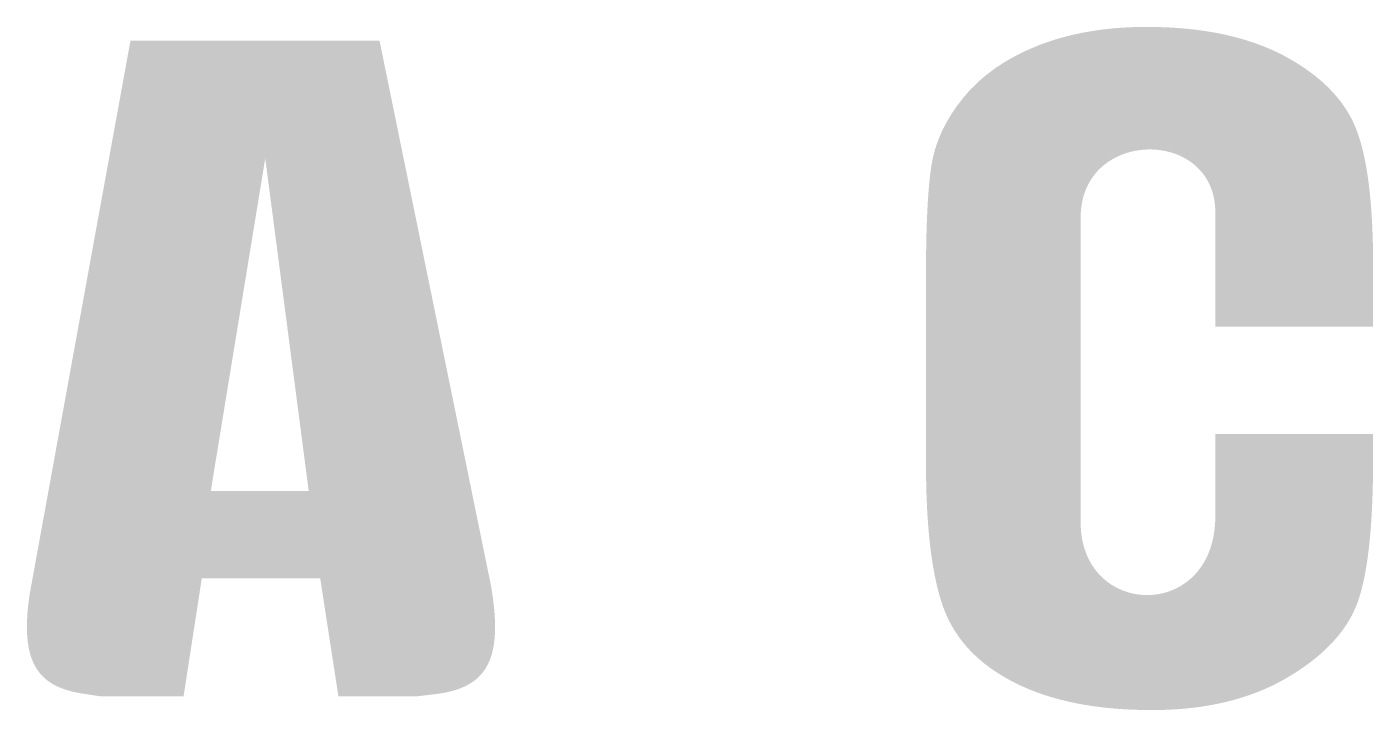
# Model space of a CAD drawing. Extents: x 757 to 8510, y -6585 to 527.
# Drawn here: x 7515.85 to 7522.48, y -827.13 to -823.76 of the extents above; entities that cross this region are included whole.
import ezdxf

# ---------------------------------------------------------------- set-up
doc = ezdxf.new("R2010")
doc.units = 0
doc.header["$MEASUREMENT"] = 0
doc.layers.add('图框', color=92, linetype='CONTINUOUS')

# ---------------------------------------------------------------- blocks, each defined once
blk = doc.blocks.new('LOGO_CD')
at = {"layer": '图框', "linetype": 'Continuous', "lineweight": -3}
h = blk.add_hatch(color=7, dxfattribs=at)
h.dxf.hatch_style = 1
h.paths.add_polyline_path([(39.278, 6.7744), (39.2749, 6.752), (39.2719, 6.7281), (39.2691, 6.7029), (39.2666, 6.6764), (39.2642, 6.6484), (39.262, 6.6192), (39.2601, 6.5885), (39.2583, 6.5565), (39.2568, 6.5231), (39.2554, 6.4884), (39.2543, 6.4523), (39.2533, 6.4148), (39.2526, 6.376), (39.2521, 6.3358), (39.2517, 6.2942), (39.2516, 6.2513), (39.2516, 6.2512), (39.2516, 5.309), (39.2517, 5.2942), (39.2517, 5.2796), (39.2518, 5.265), (39.252, 5.2506), (39.2522, 5.2363), (39.2524, 5.2221), (39.2527, 5.208), (39.253, 5.1941), (39.2533, 5.1802), (39.2537, 5.1665), (39.2542, 5.1529), (39.2547, 5.1394), (39.2552, 5.126), (39.2558, 5.1128), (39.2564, 5.0997), (39.257, 5.0866), (39.2577, 5.0737), (39.2584, 5.0609), (39.2592, 5.0482), (39.26, 5.0357), (39.2609, 5.0232), (39.2618, 5.0109), (39.2627, 4.9987), (39.2637, 4.9866), (39.2648, 4.9746), (39.2658, 4.9628), (39.2669, 4.951), (39.2681, 4.9394), (39.2693, 4.9279), (39.2705, 4.9165), (39.2718, 4.9052), (39.2731, 4.894), (39.2745, 4.883), (39.2759, 4.8721), (39.2773, 4.8612), (39.2788, 4.8505), (39.2804, 4.84), (39.2819, 4.8295), (39.2836, 4.8191), (39.2852, 4.8089), (39.2869, 4.7988), (39.2887, 4.7888), (39.2904, 4.7789), (39.2923, 4.7691), (39.2941, 4.7595), (39.296, 4.7499), (39.298, 4.7405), (39.3, 4.7312), (39.302, 4.722), (39.3041, 4.7129), (39.3062, 4.704), (39.3084, 4.6951), (39.3106, 4.6864), (39.3128, 4.6778), (39.3151, 4.6693), (39.3175, 4.6609), (39.3198, 4.6526), (39.3222, 4.6445), (39.3247, 4.6364), (39.3272, 4.6285), (39.3297, 4.6207), (39.3323, 4.613), (39.3349, 4.6055), (39.3376, 4.598), (39.3491, 4.5689), (39.3619, 4.5407), (39.3762, 4.5132), (39.3919, 4.4865), (39.409, 4.4606), (39.4275, 4.4355), (39.4474, 4.4112), (39.4687, 4.3877), (39.4914, 4.3651), (39.5155, 4.3432), (39.541, 4.3221), (39.5678, 4.3018), (39.5961, 4.2823), (39.6258, 4.2636), (39.6568, 4.2456), (39.6892, 4.2285), (39.7229, 4.2124), (39.7577, 4.1972), (39.7936, 4.1831), (39.8307, 4.17), (39.8689, 4.158), (39.9082, 4.147), (39.9487, 4.137), (39.9903, 4.1281), (40.033, 4.1202), (40.0768, 4.1134), (40.1218, 4.1076), (40.168, 4.1029), (40.2152, 4.0992), (40.2636, 4.0966), (40.3131, 4.095), (40.3637, 4.0945), (40.4124, 4.0951), (40.46, 4.097), (40.5067, 4.1001), (40.5524, 4.1044), (40.5972, 4.11), (40.641, 4.1168), (40.6838, 4.1249), (40.7257, 4.1341), (40.7666, 4.1446), (40.8065, 4.1564), (40.8455, 4.1693), (40.8834, 4.1835), (40.9204, 4.1989), (40.9564, 4.2155), (40.9914, 4.2333), (41.0254, 4.2523), (41.0582, 4.2722), (41.0895, 4.2925), (41.1194, 4.3132), (41.1478, 4.3342), (41.1747, 4.3557), (41.2001, 4.3777), (41.224, 4.4), (41.2465, 4.4227), (41.2675, 4.4458), (41.287, 4.4694), (41.305, 4.4933), (41.3215, 4.5177), (41.3365, 4.5424), (41.35, 4.5676), (41.362, 4.5931), (41.3725, 4.6191), (41.3773, 4.6324), (41.3819, 4.6464), (41.3865, 4.6609), (41.3908, 4.6759), (41.395, 4.6916), (41.3991, 4.7078), (41.403, 4.7246), (41.4067, 4.7419), (41.4103, 4.7598), (41.4138, 4.7783), (41.4171, 4.7974), (41.4202, 4.817), (41.4232, 4.8372), (41.426, 4.8579), (41.4287, 4.8793), (41.4313, 4.9012), (41.4336, 4.9236), (41.4359, 4.9467), (41.4379, 4.9703), (41.4399, 4.9944), (41.4416, 5.0192), (41.4432, 5.0445), (41.4447, 5.0703), (41.446, 5.0968), (41.4472, 5.1238), (41.4482, 5.1514), (41.449, 5.1795), (41.4497, 5.2082), (41.4503, 5.2375), (41.4507, 5.2673), (41.4509, 5.2977), (41.451, 5.3287), (41.451, 5.329), (41.451, 5.4539), (41.4509, 5.4539), (40.6749, 5.4539), (40.6749, 5.4538), (40.6749, 5.0498), (40.6748, 5.0437), (40.6747, 5.0377), (40.6746, 5.0317), (40.6744, 5.0258), (40.6741, 5.0199), (40.6738, 5.0141), (40.6734, 5.0083), (40.673, 5.0026), (40.6725, 4.9969), (40.6719, 4.9913), (40.6713, 4.9857), (40.6706, 4.9802), (40.6699, 4.9747), (40.6691, 4.9692), (40.6683, 4.9639), (40.6674, 4.9585), (40.6665, 4.9532), (40.6655, 4.948), (40.6645, 4.9428), (40.6634, 4.9376), (40.6622, 4.9325), (40.661, 4.9275), (40.6598, 4.9225), (40.6585, 4.9175), (40.6571, 4.9126), (40.6558, 4.9078), (40.6543, 4.903), (40.6528, 4.8982), (40.6513, 4.8935), (40.6497, 4.8888), (40.6481, 4.8842), (40.6464, 4.8796), (40.6447, 4.8751), (40.6429, 4.8706), (40.6411, 4.8662), (40.6392, 4.8618), (40.6373, 4.8575), (40.6354, 4.8532), (40.6334, 4.849), (40.6314, 4.8448), (40.6293, 4.8407), (40.6272, 4.8366), (40.6229, 4.8285), (40.6184, 4.8207), (40.6137, 4.813), (40.6089, 4.8056), (40.604, 4.7983), (40.5989, 4.7912), (40.5936, 4.7843), (40.5883, 4.7776), (40.5827, 4.7711), (40.5771, 4.7647), (40.5713, 4.7586), (40.5655, 4.7527), (40.5595, 4.7469), (40.5534, 4.7413), (40.5471, 4.7359), (40.5408, 4.7307), (40.5344, 4.7257), (40.5278, 4.7209), (40.5212, 4.7163), (40.5145, 4.7118), (40.5077, 4.7076), (40.5008, 4.7035), (40.4938, 4.6996), (40.4868, 4.6959), (40.4797, 4.6924), (40.4725, 4.689), (40.4652, 4.6859), (40.4579, 4.6829), (40.4506, 4.6802), (40.4432, 4.6776), (40.4357, 4.6752), (40.4282, 4.673), (40.4206, 4.6709), (40.413, 4.6691), (40.4054, 4.6674), (40.3977, 4.6659), (40.3901, 4.6647), (40.3823, 4.6635), (40.3746, 4.6626), (40.3669, 4.6619), (40.3591, 4.6613), (40.3514, 4.6609), (40.3436, 4.6607), (40.3358, 4.6607), (40.3281, 4.6609), (40.3203, 4.6613), (40.3126, 4.6618), (40.3049, 4.6625), (40.2972, 4.6634), (40.2895, 4.6645), (40.2818, 4.6657), (40.2742, 4.6672), (40.2666, 4.6688), (40.259, 4.6706), (40.2515, 4.6726), (40.2441, 4.6748), (40.2366, 4.6771), (40.2293, 4.6796), (40.222, 4.6823), (40.2147, 4.6852), (40.2075, 4.6883), (40.2004, 4.6915), (40.1934, 4.6949), (40.1864, 4.6985), (40.1795, 4.7023), (40.1727, 4.7063), (40.166, 4.7104), (40.1594, 4.7147), (40.1528, 4.7192), (40.1464, 4.7239), (40.1401, 4.7287), (40.1339, 4.7338), (40.1277, 4.739), (40.1217, 4.7443), (40.1159, 4.7499), (40.1101, 4.7556), (40.1045, 4.7615), (40.099, 4.7676), (40.0936, 4.7739), (40.0883, 4.7803), (40.0832, 4.7869), (40.0783, 4.7937), (40.0735, 4.8007), (40.0688, 4.8078), (40.0643, 4.8151), (40.06, 4.8226), (40.0558, 4.8303), (40.0518, 4.8381), (40.048, 4.8461), (40.0443, 4.8543), (40.0408, 4.8626), (40.0391, 4.8669), (40.0375, 4.8712), (40.0359, 4.8755), (40.0344, 4.8799), (40.0329, 4.8843), (40.0315, 4.8888), (40.0301, 4.8933), (40.0287, 4.8978), (40.0274, 4.9024), (40.0262, 4.907), (40.025, 4.9117), (40.0238, 4.9164), (40.0227, 4.9212), (40.0217, 4.926), (40.0207, 4.9308), (40.0198, 4.9357), (40.0189, 4.9406), (40.0181, 4.9456), (40.0173, 4.9506), (40.0166, 4.9557), (40.0159, 4.9608), (40.0153, 4.966), (40.0147, 4.9711), (40.0142, 4.9764), (40.0138, 4.9817), (40.0134, 4.987), (40.0131, 4.9923), (40.0128, 4.9977), (40.0126, 5.0032), (40.0125, 5.0087), (40.0124, 5.0142), (40.0123, 5.0198), (40.0123, 5.0199), (40.0123, 6.5187), (40.0124, 6.5238), (40.0125, 6.5289), (40.0126, 6.534), (40.0128, 6.539), (40.0131, 6.544), (40.0134, 6.5489), (40.0138, 6.5538), (40.0142, 6.5587), (40.0147, 6.5635), (40.0153, 6.5683), (40.0159, 6.5731), (40.0166, 6.5778), (40.0173, 6.5824), (40.0181, 6.5871), (40.0189, 6.5917), (40.0198, 6.5962), (40.0207, 6.6007), (40.0217, 6.6052), (40.0227, 6.6096), (40.0238, 6.614), (40.025, 6.6184), (40.0262, 6.6227), (40.0274, 6.6269), (40.0287, 6.6312), (40.0301, 6.6354), (40.0314, 6.6395), (40.0329, 6.6436), (40.0344, 6.6477), (40.0359, 6.6517), (40.0375, 6.6557), (40.0391, 6.6596), (40.0408, 6.6636), (40.0425, 6.6674), (40.0443, 6.6713), (40.0461, 6.6751), (40.048, 6.6788), (40.0498, 6.6825), (40.0518, 6.6862), (40.0538, 6.6898), (40.0558, 6.6934), (40.0579, 6.697), (40.06, 6.7005), (40.0621, 6.7039), (40.0643, 6.7074), (40.0665, 6.7108), (40.0688, 6.7141), (40.0711, 6.7174), (40.0735, 6.7207), (40.0759, 6.7239), (40.0783, 6.7271), (40.0807, 6.7303), (40.0832, 6.7334), (40.0858, 6.7365), (40.0883, 6.7395), (40.0909, 6.7425), (40.0936, 6.7455), (40.0962, 6.7484), (40.0989, 6.7512), (40.1045, 6.7569), (40.1101, 6.7624), (40.1158, 6.7677), (40.1217, 6.7728), (40.1277, 6.7778), (40.1338, 6.7827), (40.1401, 6.7873), (40.1464, 6.7919), (40.1528, 6.7962), (40.1594, 6.8004), (40.166, 6.8045), (40.1727, 6.8084), (40.1795, 6.8121), (40.1864, 6.8157), (40.1934, 6.8191), (40.2004, 6.8223), (40.2075, 6.8254), (40.2147, 6.8283), (40.222, 6.8311), (40.2293, 6.8337), (40.2366, 6.8362), (40.244, 6.8385), (40.2515, 6.8407), (40.259, 6.8426), (40.2666, 6.8445), (40.2742, 6.8462), (40.2818, 6.8477), (40.2895, 6.849), (40.2971, 6.8502), (40.3048, 6.8513), (40.3126, 6.8521), (40.3203, 6.8529), (40.3281, 6.8534), (40.3358, 6.8539), (40.3436, 6.8541), (40.3514, 6.8542), (40.3591, 6.8541), (40.3669, 6.8539), (40.3746, 6.8535), (40.3823, 6.853), (40.39, 6.8523), (40.3977, 6.8515), (40.4054, 6.8505), (40.413, 6.8493), (40.4206, 6.848), (40.4282, 6.8465), (40.4357, 6.8449), (40.4431, 6.8431), (40.4506, 6.8411), (40.4579, 6.839), (40.4652, 6.8368), (40.4725, 6.8344), (40.4797, 6.8318), (40.4868, 6.829), (40.4938, 6.8262), (40.5008, 6.8231), (40.5077, 6.8199), (40.5145, 6.8166), (40.5212, 6.813), (40.5278, 6.8094), (40.5343, 6.8055), (40.5408, 6.8016), (40.5471, 6.7974), (40.5533, 6.7931), (40.5595, 6.7887), (40.5655, 6.7841), (40.5713, 6.7793), (40.5771, 6.7744), (40.5827, 6.7693), (40.5882, 6.7641), (40.5936, 6.7587), (40.5963, 6.7559), (40.5989, 6.7531), (40.6014, 6.7503), (40.604, 6.7474), (40.6064, 6.7445), (40.6089, 6.7416), (40.6113, 6.7386), (40.6137, 6.7355), (40.6161, 6.7325), (40.6184, 6.7294), (40.6206, 6.7262), (40.6229, 6.723), (40.6251, 6.7198), (40.6272, 6.7166), (40.6293, 6.7133), (40.6314, 6.7099), (40.6334, 6.7065), (40.6354, 6.7031), (40.6373, 6.6997), (40.6392, 6.6962), (40.6411, 6.6926), (40.6429, 6.6891), (40.6447, 6.6855), (40.6464, 6.6818), (40.6481, 6.6781), (40.6497, 6.6744), (40.6513, 6.6706), (40.6528, 6.6668), (40.6543, 6.663), (40.6557, 6.6591), (40.6571, 6.6552), (40.6585, 6.6512), (40.6598, 6.6472), (40.661, 6.6432), (40.6622, 6.6391), (40.6634, 6.635), (40.6645, 6.6308), (40.6655, 6.6266), (40.6665, 6.6224), (40.6674, 6.6181), (40.6683, 6.6138), (40.6691, 6.6095), (40.6699, 6.6051), (40.6706, 6.6007), (40.6713, 6.5962), (40.6719, 6.5917), (40.6725, 6.5872), (40.673, 6.5826), (40.6734, 6.5779), (40.6738, 6.5733), (40.6741, 6.5686), (40.6744, 6.5639), (40.6746, 6.5591), (40.6747, 6.5543), (40.6748, 6.5494), (40.6749, 6.5445), (40.6749, 6.5444), (40.6749, 5.9825), (40.6749, 5.9825), (41.451, 5.9825), (41.451, 6.2893), (41.4506, 6.3449), (41.4497, 6.3986), (41.448, 6.4505), (41.4457, 6.5006), (41.4428, 6.5487), (41.4392, 6.5951), (41.4349, 6.6395), (41.43, 6.6821), (41.4245, 6.7229), (41.4183, 6.7618), (41.4114, 6.7988), (41.4039, 6.834), (41.3957, 6.8673), (41.3869, 6.8988), (41.3774, 6.9284), (41.3672, 6.9561), (41.3559, 6.9826), (41.3432, 7.0086), (41.329, 7.034), (41.3135, 7.0588), (41.2965, 7.0831), (41.2781, 7.1068), (41.2582, 7.13), (41.237, 7.1526), (41.2143, 7.1747), (41.1902, 7.1963), (41.1647, 7.2173), (41.1378, 7.2377), (41.1094, 7.2576), (41.0796, 7.2769), (41.0483, 7.2957), (41.0156, 7.314), (40.9817, 7.3313), (40.9466, 7.3475), (40.9104, 7.3626), (40.873, 7.3766), (40.8346, 7.3895), (40.7949, 7.4012), (40.7542, 7.4119), (40.7123, 7.4215), (40.6693, 7.4299), (40.6252, 7.4372), (40.5799, 7.4434), (40.5335, 7.4485), (40.486, 7.4524), (40.4373, 7.4552), (40.3875, 7.4569), (40.3366, 7.4575), (40.2991, 7.4571), (40.2621, 7.456), (40.2256, 7.4542), (40.1897, 7.4517), (40.1544, 7.4484), (40.1195, 7.4444), (40.0852, 7.4396), (40.0515, 7.4342), (40.0183, 7.428), (39.9856, 7.4212), (39.9534, 7.4136), (39.9218, 7.4053), (39.8908, 7.3963), (39.8603, 7.3866), (39.8303, 7.3761), (39.8009, 7.365), (39.7442, 7.3407), (39.6907, 7.3143), (39.6404, 7.2856), (39.5932, 7.2549), (39.5493, 7.222), (39.5085, 7.187), (39.4709, 7.1498), (39.4365, 7.1106), (39.4051, 7.07), (39.377, 7.029), (39.3523, 6.9876), (39.3309, 6.9458), (39.3129, 6.9036), (39.298, 6.8609), (39.2864, 6.8179)])
h = blk.add_hatch(color=7, dxfattribs=at)
h.dxf.hatch_style = 1
h.paths.add_polyline_path([(37.1123, 4.7034), (36.5634, 7.3895), (35.3381, 7.3895), (35.338, 7.3894), (34.8426, 4.6676), (34.8425, 4.6668), (34.842, 4.6634), (34.8401, 4.6499), (34.8366, 4.6237), (34.8338, 4.5985), (34.8316, 4.5742), (34.8301, 4.5508), (34.8291, 4.5282), (34.8287, 4.5066), (34.829, 4.4858), (34.8298, 4.4659), (34.8312, 4.4467), (34.8332, 4.4284), (34.8358, 4.4109), (34.839, 4.3941), (34.8428, 4.3781), (34.8471, 4.3629), (34.852, 4.3483), (34.8574, 4.3345), (34.8634, 4.3214), (34.87, 4.3089), (34.8771, 4.2971), (34.8848, 4.2859), (34.893, 4.2753), (34.9018, 4.2654), (34.9111, 4.256), (34.9209, 4.2472), (34.9312, 4.2389), (34.9421, 4.2312), (34.9535, 4.224), (34.9654, 4.2173), (34.9779, 4.2111), (34.9908, 4.2054), (35.0042, 4.2001), (35.0182, 4.1952), (35.0326, 4.1908), (35.0476, 4.1867), (35.063, 4.1831), (35.0789, 4.1798), (35.0953, 4.1769), (35.187, 4.1626), (35.187, 4.1626), (35.5994, 4.1626), (35.689, 4.7429), (36.2714, 4.7429), (36.2762, 4.7119), (36.361, 4.1626), (36.7486, 4.1626), (36.7489, 4.1626), (36.8028, 4.1689), (36.8214, 4.1708), (36.8395, 4.173), (36.8572, 4.1755), (36.8743, 4.1784), (36.8909, 4.1816), (36.907, 4.1853), (36.9226, 4.1893), (36.9377, 4.1937), (36.9522, 4.1986), (36.9662, 4.2039), (36.9797, 4.2097), (36.9926, 4.216), (37.005, 4.2228), (37.0168, 4.2302), (37.0281, 4.2381), (37.0388, 4.2465), (37.049, 4.2556), (37.0586, 4.2652), (37.0676, 4.2755), (37.0761, 4.2864), (37.0839, 4.298), (37.0912, 4.3102), (37.0979, 4.3232), (37.104, 4.3368), (37.1095, 4.3512), (37.1145, 4.3664), (37.1188, 4.3823), (37.1225, 4.399), (37.1256, 4.4165), (37.128, 4.4349), (37.1299, 4.4541), (37.1311, 4.4741), (37.1317, 4.4951), (37.1316, 4.5169), (37.1309, 4.5397), (37.1296, 4.5634), (37.1276, 4.588), (37.125, 4.6136), (37.1217, 4.6403), (37.1178, 4.6679), (37.1138, 4.6937)])
h.paths.add_polyline_path([(36.215, 5.1723), (36.0011, 6.8105), (35.733, 5.1723)], flags=16)
blk = doc.blocks.new('Title_Block')
at = {"layer": '图框', "linetype": 'Continuous'}
blk.add_blockref('LOGO_CD', (-180.7253, 30.4297), dxfattribs=at)

msp = doc.modelspace()

# ---------------------------------------------------------------- block references
at = {"layer": '图框', "linetype": 'Continuous'}
msp.add_blockref('Title_Block', (7661.75, -861.65), dxfattribs=at)

doc.saveas('drawing.dxf')
